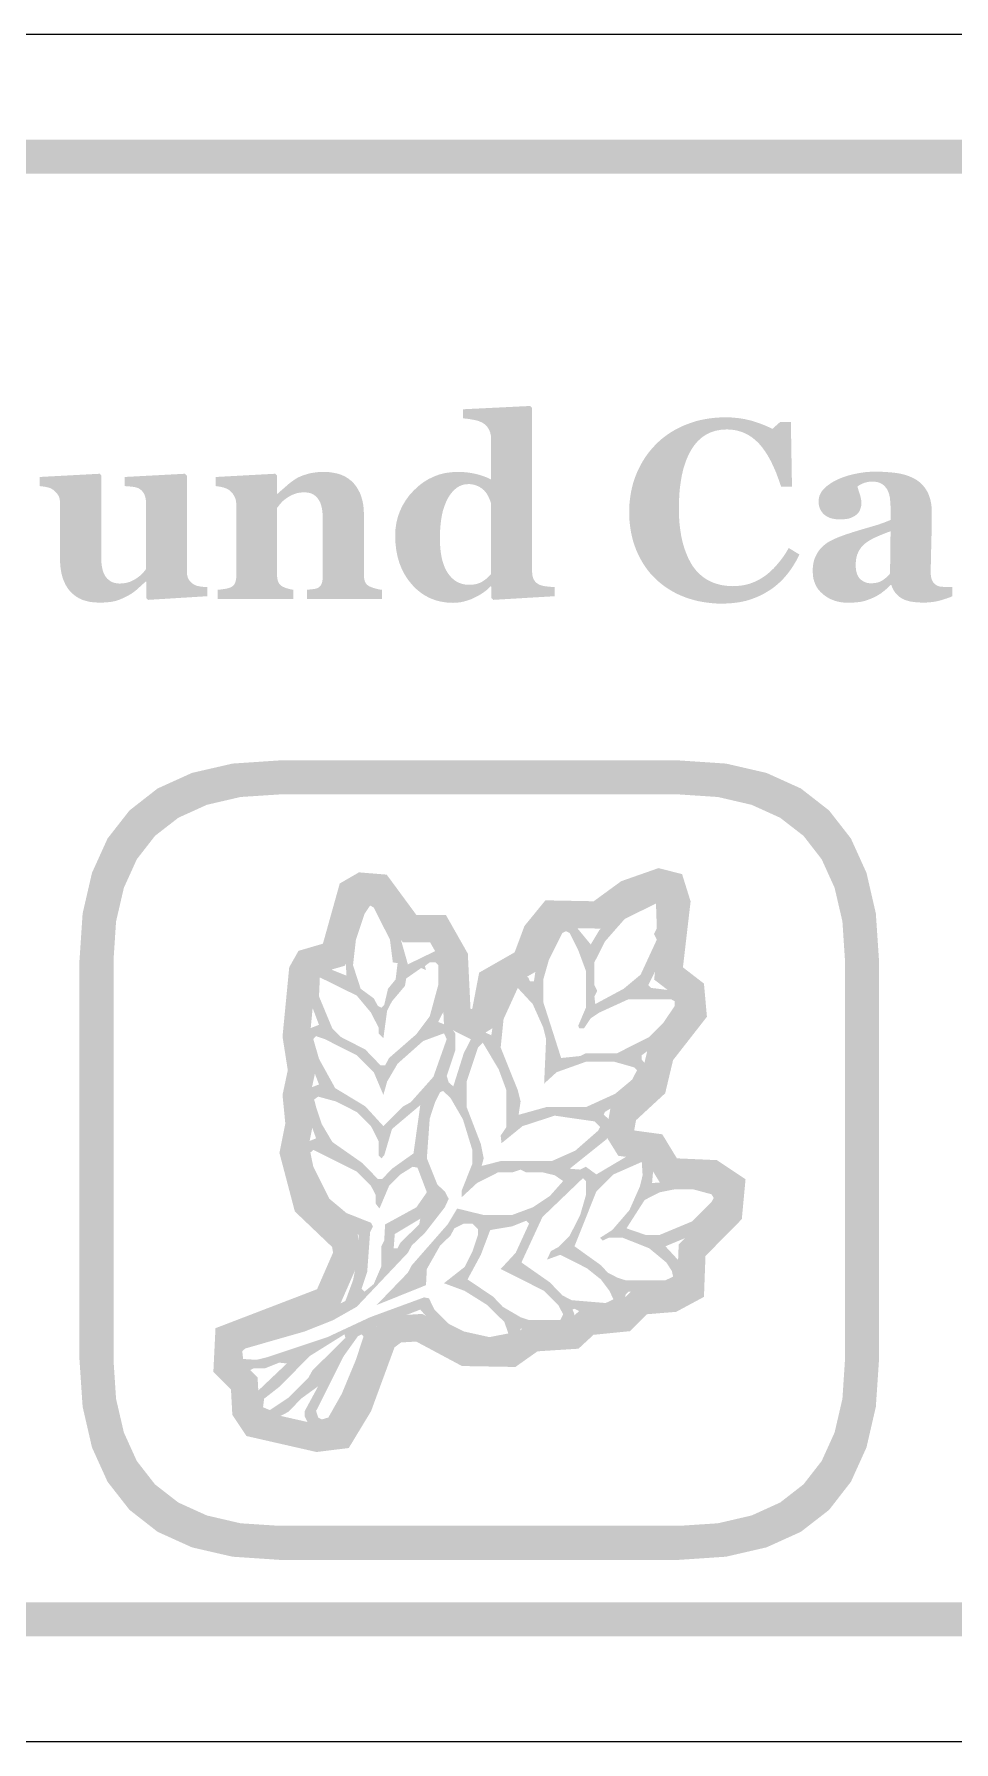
# Model space of a CAD drawing. Header units: millimetres. Extents: x 4 to 272, y 4 to 144.
# Drawn here: x 30.77 to 41.58, y 51.96 to 72.04 of the extents above; entities that cross this region are included whole.
import ezdxf

# ---------------------------------------------------------------- set-up
doc = ezdxf.new("R2010")
doc.units = ezdxf.units.MM
doc.layers.add('CUT', color=1, linetype='Continuous')
doc.layers.add('RASTER', color=7, linetype='Continuous')

msp = doc.modelspace()

# ---------------------------------------------------------------- hatches: boundary and pattern name
at = {"layer": 'RASTER'}
h = msp.add_hatch(color=7, dxfattribs=at)
h.paths.add_polyline_path([(5.2, 68.6), (5.234, 69.116), (5.337, 69.563), (5.509, 69.941), (5.75, 70.25), (6.059, 70.491), (6.438, 70.663), (6.884, 70.766), (7.4, 70.8), (64.6, 70.8), (65.116, 70.766), (65.563, 70.663), (65.941, 70.491), (66.25, 70.25), (66.491, 69.941), (66.663, 69.563), (66.766, 69.116), (66.8, 68.6), (66.8, 55.4), (66.766, 54.884), (66.663, 54.438), (66.491, 54.059), (66.25, 53.75), (65.941, 53.509), (65.563, 53.338), (65.116, 53.234), (64.6, 53.2), (7.4, 53.2), (6.884, 53.234), (6.438, 53.338), (6.059, 53.509), (5.75, 53.75), (5.509, 54.059), (5.337, 54.438), (5.234, 54.884), (5.2, 55.4)])
h.paths.add_polyline_path([(5.6, 68.6), (5.6, 55.4), (5.628, 54.978), (5.712, 54.613), (5.853, 54.303), (6.05, 54.05), (6.303, 53.853), (6.612, 53.712), (6.978, 53.628), (7.4, 53.6), (64.6, 53.6), (65.022, 53.628), (65.387, 53.712), (65.697, 53.853), (65.95, 54.05), (66.147, 54.303), (66.288, 54.613), (66.372, 54.978), (66.4, 55.4), (66.4, 68.6), (66.372, 69.022), (66.288, 69.387), (66.147, 69.697), (65.95, 69.95), (65.697, 70.147), (65.387, 70.288), (65.022, 70.372), (64.6, 70.4), (7.4, 70.4), (6.978, 70.372), (6.612, 70.288), (6.303, 70.147), (6.05, 69.95), (5.853, 69.697), (5.712, 69.387), (5.628, 69.022), (5.6, 68.6)], flags=0)
h = msp.add_hatch(color=7, dxfattribs=at)
h.paths.add_polyline_path([(36.887, 65.431), (36.165, 65.388), (36.143, 65.409), (36.143, 65.544), (36.133, 65.546), (36.114, 65.527), (36.094, 65.509), (36.072, 65.491), (36.048, 65.474), (36.023, 65.457), (35.996, 65.441), (35.968, 65.426), (35.938, 65.411), (35.908, 65.397), (35.877, 65.386), (35.846, 65.376), (35.816, 65.368), (35.785, 65.361), (35.754, 65.357), (35.723, 65.354), (35.692, 65.353), (35.619, 65.357), (35.55, 65.367), (35.484, 65.384), (35.422, 65.408), (35.362, 65.439), (35.306, 65.477), (35.253, 65.521), (35.204, 65.573), (35.159, 65.63), (35.12, 65.691), (35.087, 65.756), (35.06, 65.825), (35.039, 65.898), (35.024, 65.975), (35.015, 66.056), (35.012, 66.141), (35.015, 66.217), (35.025, 66.29), (35.042, 66.361), (35.066, 66.428), (35.096, 66.493), (35.133, 66.555), (35.176, 66.615), (35.227, 66.671), (35.282, 66.723), (35.339, 66.768), (35.4, 66.806), (35.464, 66.837), (35.53, 66.862), (35.599, 66.879), (35.671, 66.889), (35.746, 66.893), (35.776, 66.892), (35.805, 66.891), (35.834, 66.889), (35.862, 66.886), (35.89, 66.882), (35.918, 66.877), (35.945, 66.872), (35.971, 66.866), (35.997, 66.859), (36.022, 66.851), (36.045, 66.844), (36.066, 66.836), (36.087, 66.828), (36.106, 66.82), (36.123, 66.811), (36.14, 66.802), (36.14, 67.281), (36.14, 67.294), (36.139, 67.308), (36.137, 67.321), (36.134, 67.333), (36.131, 67.346), (36.128, 67.358), (36.123, 67.371), (36.118, 67.383), (36.112, 67.394), (36.106, 67.405), (36.099, 67.415), (36.092, 67.425), (36.085, 67.434), (36.077, 67.442), (36.068, 67.45), (36.059, 67.457), (36.048, 67.464), (36.035, 67.472), (36.022, 67.478), (36.008, 67.484), (35.994, 67.49), (35.978, 67.495), (35.962, 67.499), (35.946, 67.503), (35.929, 67.506), (35.912, 67.509), (35.895, 67.512), (35.878, 67.515), (35.86, 67.517), (35.843, 67.519), (35.826, 67.521), (35.809, 67.523), (35.809, 67.629), (36.6, 67.668), (36.622, 67.644), (36.622, 65.724), (36.622, 65.71), (36.623, 65.697), (36.624, 65.684), (36.626, 65.672), (36.629, 65.661), (36.632, 65.65), (36.636, 65.64), (36.64, 65.63), (36.645, 65.621), (36.651, 65.612), (36.657, 65.604), (36.664, 65.596), (36.672, 65.589), (36.68, 65.582), (36.69, 65.576), (36.699, 65.57), (36.708, 65.566), (36.717, 65.562), (36.727, 65.559), (36.737, 65.556), (36.749, 65.553), (36.762, 65.551), (36.775, 65.548), (36.79, 65.546), (36.804, 65.545), (36.818, 65.543), (36.831, 65.542), (36.844, 65.541), (36.855, 65.54), (36.867, 65.539), (36.877, 65.538), (36.887, 65.538)])
h.paths.add_polyline_path([(36.14, 65.692), (36.14, 66.519), (36.137, 66.528), (36.134, 66.536), (36.131, 66.545), (36.128, 66.555), (36.124, 66.564), (36.12, 66.574), (36.116, 66.584), (36.111, 66.594), (36.107, 66.604), (36.101, 66.614), (36.096, 66.624), (36.09, 66.634), (36.083, 66.643), (36.076, 66.653), (36.069, 66.662), (36.061, 66.671), (36.053, 66.679), (36.045, 66.686), (36.036, 66.694), (36.027, 66.7), (36.016, 66.707), (36.006, 66.714), (35.994, 66.72), (35.982, 66.726), (35.97, 66.731), (35.957, 66.736), (35.944, 66.74), (35.93, 66.743), (35.916, 66.746), (35.902, 66.748), (35.887, 66.749), (35.872, 66.749), (35.836, 66.747), (35.802, 66.739), (35.769, 66.726), (35.739, 66.708), (35.709, 66.684), (35.682, 66.656), (35.656, 66.622), (35.632, 66.584), (35.61, 66.54), (35.591, 66.492), (35.574, 66.44), (35.561, 66.384), (35.551, 66.323), (35.544, 66.259), (35.539, 66.19), (35.538, 66.116), (35.538, 66.087), (35.539, 66.058), (35.54, 66.031), (35.542, 66.004), (35.544, 65.977), (35.547, 65.952), (35.551, 65.927), (35.555, 65.903), (35.559, 65.88), (35.565, 65.857), (35.571, 65.835), (35.578, 65.813), (35.586, 65.792), (35.594, 65.771), (35.604, 65.751), (35.614, 65.731), (35.625, 65.712), (35.637, 65.694), (35.649, 65.678), (35.663, 65.662), (35.677, 65.647), (35.691, 65.634), (35.707, 65.621), (35.723, 65.609), (35.74, 65.599), (35.758, 65.59), (35.777, 65.583), (35.797, 65.577), (35.817, 65.572), (35.838, 65.568), (35.861, 65.566), (35.884, 65.566), (35.905, 65.566), (35.926, 65.568), (35.946, 65.57), (35.965, 65.574), (35.983, 65.579), (36, 65.585), (36.016, 65.592), (36.031, 65.6), (36.046, 65.609), (36.06, 65.619), (36.074, 65.629), (36.088, 65.64), (36.101, 65.652), (36.114, 65.664), (36.127, 65.678), (36.14, 65.692)], flags=0)
for points in [[(38.85, 65.344), (38.793, 65.345), (38.737, 65.349), (38.683, 65.355), (38.629, 65.363), (38.576, 65.373), (38.524, 65.386), (38.472, 65.401), (38.422, 65.418), (38.373, 65.438), (38.326, 65.459), (38.28, 65.483), (38.236, 65.509), (38.193, 65.537), (38.152, 65.567), (38.113, 65.599), (38.075, 65.633), (38.04, 65.668), (38.006, 65.706), (37.975, 65.745), (37.945, 65.787), (37.918, 65.83), (37.892, 65.876), (37.868, 65.924), (37.846, 65.973), (37.827, 66.025), (37.81, 66.077), (37.796, 66.131), (37.784, 66.186), (37.775, 66.243), (37.768, 66.3), (37.764, 66.359), (37.763, 66.42), (37.764, 66.479), (37.768, 66.538), (37.775, 66.596), (37.784, 66.652), (37.796, 66.708), (37.81, 66.762), (37.827, 66.815), (37.847, 66.867), (37.869, 66.918), (37.894, 66.967), (37.92, 67.014), (37.948, 67.059), (37.979, 67.103), (38.012, 67.145), (38.047, 67.185), (38.084, 67.224), (38.122, 67.26), (38.162, 67.294), (38.204, 67.325), (38.248, 67.355), (38.294, 67.383), (38.342, 67.408), (38.391, 67.432), (38.443, 67.453), (38.495, 67.472), (38.549, 67.489), (38.604, 67.503), (38.659, 67.514), (38.716, 67.523), (38.773, 67.529), (38.832, 67.533), (38.891, 67.534), (38.934, 67.534), (38.975, 67.532), (39.016, 67.528), (39.056, 67.524), (39.095, 67.518), (39.133, 67.511), (39.17, 67.502), (39.206, 67.493), (39.241, 67.482), (39.274, 67.471), (39.306, 67.46), (39.337, 67.448), (39.366, 67.436), (39.394, 67.424), (39.421, 67.411), (39.446, 67.398), (39.537, 67.479), (39.664, 67.479), (39.677, 66.72), (39.549, 66.72), (39.52, 66.804), (39.491, 66.882), (39.46, 66.954), (39.428, 67.021), (39.394, 67.082), (39.359, 67.137), (39.323, 67.186), (39.285, 67.23), (39.245, 67.268), (39.204, 67.301), (39.16, 67.329), (39.114, 67.352), (39.066, 67.369), (39.016, 67.382), (38.964, 67.39), (38.91, 67.392), (38.843, 67.388), (38.78, 67.377), (38.722, 67.358), (38.667, 67.332), (38.617, 67.297), (38.571, 67.256), (38.529, 67.207), (38.491, 67.15), (38.457, 67.086), (38.428, 67.016), (38.403, 66.94), (38.383, 66.858), (38.368, 66.77), (38.356, 66.676), (38.35, 66.576), (38.347, 66.469), (38.348, 66.409), (38.35, 66.35), (38.354, 66.294), (38.36, 66.24), (38.367, 66.188), (38.375, 66.139), (38.385, 66.092), (38.396, 66.047), (38.409, 66.004), (38.423, 65.963), (38.438, 65.925), (38.453, 65.889), (38.47, 65.855), (38.487, 65.822), (38.505, 65.793), (38.525, 65.765), (38.546, 65.738), (38.569, 65.713), (38.593, 65.69), (38.617, 65.668), (38.643, 65.649), (38.669, 65.631), (38.697, 65.615), (38.725, 65.601), (38.755, 65.589), (38.785, 65.579), (38.816, 65.57), (38.847, 65.562), (38.88, 65.557), (38.913, 65.553), (38.947, 65.55), (38.982, 65.549), (39.032, 65.551), (39.081, 65.556), (39.129, 65.565), (39.176, 65.577), (39.221, 65.593), (39.264, 65.612), (39.306, 65.635), (39.347, 65.661), (39.387, 65.69), (39.426, 65.724), (39.463, 65.76), (39.5, 65.801), (39.537, 65.845), (39.572, 65.892), (39.606, 65.943), (39.639, 65.998), (39.765, 65.921), (39.749, 65.89), (39.733, 65.859), (39.716, 65.829), (39.698, 65.799), (39.68, 65.771), (39.661, 65.743), (39.642, 65.717), (39.622, 65.691), (39.601, 65.666), (39.58, 65.642), (39.558, 65.618), (39.535, 65.596), (39.511, 65.575), (39.487, 65.554), (39.462, 65.534), (39.436, 65.516), (39.406, 65.496), (39.376, 65.478), (39.346, 65.46), (39.314, 65.444), (39.282, 65.429), (39.249, 65.415), (39.215, 65.402), (39.18, 65.39), (39.144, 65.379), (39.107, 65.37), (39.068, 65.362), (39.028, 65.356), (38.986, 65.351), (38.942, 65.347), (38.897, 65.345), (38.85, 65.344)], [(32.804, 65.431), (32.106, 65.388), (32.084, 65.409), (32.084, 65.601), (32.075, 65.601), (32.063, 65.589), (32.05, 65.578), (32.038, 65.567), (32.026, 65.556), (32.014, 65.545), (32.001, 65.534), (31.989, 65.523), (31.978, 65.512), (31.965, 65.501), (31.953, 65.491), (31.939, 65.481), (31.925, 65.471), (31.911, 65.461), (31.896, 65.452), (31.88, 65.443), (31.864, 65.434), (31.845, 65.424), (31.827, 65.415), (31.809, 65.407), (31.791, 65.399), (31.774, 65.392), (31.756, 65.386), (31.739, 65.38), (31.723, 65.375), (31.705, 65.371), (31.686, 65.367), (31.664, 65.363), (31.641, 65.361), (31.616, 65.359), (31.588, 65.357), (31.559, 65.356), (31.529, 65.356), (31.475, 65.358), (31.424, 65.364), (31.377, 65.375), (31.333, 65.389), (31.292, 65.408), (31.255, 65.431), (31.221, 65.458), (31.189, 65.489), (31.162, 65.524), (31.138, 65.563), (31.118, 65.605), (31.101, 65.65), (31.088, 65.699), (31.079, 65.751), (31.073, 65.807), (31.072, 65.866), (31.072, 66.525), (31.071, 66.539), (31.07, 66.552), (31.068, 66.565), (31.066, 66.577), (31.063, 66.588), (31.059, 66.599), (31.055, 66.609), (31.05, 66.618), (31.044, 66.627), (31.038, 66.635), (31.031, 66.644), (31.024, 66.652), (31.016, 66.66), (31.008, 66.667), (31, 66.675), (30.991, 66.682), (30.983, 66.687), (30.975, 66.692), (30.967, 66.696), (30.957, 66.701), (30.947, 66.704), (30.937, 66.708), (30.926, 66.711), (30.915, 66.713), (30.903, 66.716), (30.892, 66.718), (30.881, 66.719), (30.87, 66.721), (30.86, 66.723), (30.849, 66.724), (30.839, 66.725), (30.83, 66.726), (30.83, 66.833), (31.54, 66.871), (31.556, 66.849), (31.556, 65.875), (31.557, 65.838), (31.56, 65.804), (31.565, 65.773), (31.571, 65.744), (31.579, 65.717), (31.589, 65.693), (31.601, 65.671), (31.614, 65.652), (31.629, 65.635), (31.646, 65.621), (31.664, 65.608), (31.683, 65.598), (31.703, 65.59), (31.725, 65.585), (31.749, 65.581), (31.773, 65.58), (31.799, 65.581), (31.824, 65.584), (31.848, 65.588), (31.872, 65.594), (31.895, 65.601), (31.917, 65.611), (31.939, 65.622), (31.96, 65.634), (31.98, 65.648), (31.999, 65.662), (32.016, 65.676), (32.032, 65.69), (32.046, 65.705), (32.059, 65.72), (32.071, 65.735), (32.081, 65.75), (32.081, 66.54), (32.081, 66.552), (32.08, 66.564), (32.078, 66.576), (32.076, 66.587), (32.073, 66.598), (32.07, 66.609), (32.066, 66.619), (32.062, 66.629), (32.057, 66.639), (32.051, 66.648), (32.045, 66.657), (32.038, 66.665), (32.031, 66.673), (32.023, 66.68), (32.015, 66.687), (32.006, 66.693), (31.999, 66.698), (31.992, 66.702), (31.983, 66.705), (31.974, 66.708), (31.964, 66.711), (31.954, 66.713), (31.943, 66.715), (31.931, 66.717), (31.918, 66.718), (31.906, 66.72), (31.894, 66.721), (31.881, 66.722), (31.868, 66.723), (31.856, 66.724), (31.843, 66.725), (31.83, 66.726), (31.83, 66.833), (32.541, 66.871), (32.563, 66.849), (32.563, 65.718), (32.563, 65.705), (32.564, 65.693), (32.566, 65.682), (32.568, 65.67), (32.571, 65.66), (32.574, 65.65), (32.578, 65.64), (32.583, 65.631), (32.589, 65.622), (32.595, 65.613), (32.601, 65.605), (32.609, 65.598), (32.616, 65.59), (32.625, 65.583), (32.634, 65.576), (32.643, 65.57), (32.651, 65.566), (32.658, 65.562), (32.667, 65.558), (32.675, 65.555), (32.685, 65.552), (32.695, 65.55), (32.705, 65.548), (32.716, 65.546), (32.727, 65.544), (32.738, 65.543), (32.749, 65.542), (32.76, 65.54), (32.771, 65.54), (32.782, 65.539), (32.793, 65.538), (32.804, 65.538)], [(34.857, 65.4), (33.975, 65.4), (33.975, 65.507), (33.982, 65.508), (33.99, 65.508), (33.997, 65.509), (34.006, 65.51), (34.014, 65.511), (34.023, 65.512), (34.033, 65.513), (34.042, 65.514), (34.052, 65.515), (34.061, 65.517), (34.069, 65.518), (34.077, 65.52), (34.084, 65.522), (34.091, 65.524), (34.097, 65.526), (34.102, 65.529), (34.11, 65.533), (34.117, 65.538), (34.123, 65.543), (34.129, 65.549), (34.134, 65.555), (34.139, 65.561), (34.143, 65.568), (34.146, 65.576), (34.149, 65.584), (34.152, 65.593), (34.154, 65.603), (34.156, 65.614), (34.158, 65.626), (34.159, 65.638), (34.159, 65.652), (34.159, 65.667), (34.159, 66.352), (34.159, 66.388), (34.156, 66.422), (34.152, 66.454), (34.146, 66.483), (34.138, 66.51), (34.129, 66.535), (34.117, 66.557), (34.104, 66.577), (34.09, 66.595), (34.074, 66.61), (34.056, 66.623), (34.037, 66.634), (34.016, 66.642), (33.993, 66.648), (33.969, 66.651), (33.943, 66.652), (33.928, 66.652), (33.914, 66.651), (33.9, 66.65), (33.886, 66.648), (33.873, 66.646), (33.859, 66.643), (33.846, 66.639), (33.833, 66.635), (33.821, 66.63), (33.808, 66.625), (33.796, 66.619), (33.784, 66.613), (33.771, 66.607), (33.759, 66.599), (33.747, 66.592), (33.735, 66.584), (33.724, 66.576), (33.714, 66.569), (33.705, 66.561), (33.696, 66.554), (33.688, 66.546), (33.68, 66.539), (33.673, 66.531), (33.667, 66.524), (33.66, 66.516), (33.654, 66.509), (33.648, 66.501), (33.643, 66.495), (33.638, 66.488), (33.633, 66.482), (33.628, 66.475), (33.623, 66.469), (33.623, 65.683), (33.624, 65.67), (33.624, 65.658), (33.625, 65.647), (33.627, 65.636), (33.629, 65.625), (33.632, 65.615), (33.635, 65.606), (33.638, 65.597), (33.642, 65.589), (33.646, 65.581), (33.652, 65.574), (33.657, 65.567), (33.664, 65.561), (33.671, 65.555), (33.678, 65.55), (33.686, 65.545), (33.692, 65.542), (33.699, 65.539), (33.706, 65.536), (33.713, 65.533), (33.72, 65.53), (33.728, 65.527), (33.736, 65.524), (33.745, 65.522), (33.754, 65.519), (33.762, 65.517), (33.771, 65.515), (33.78, 65.513), (33.788, 65.511), (33.797, 65.509), (33.805, 65.508), (33.814, 65.507), (33.814, 65.4), (32.923, 65.4), (32.923, 65.507), (32.932, 65.508), (32.941, 65.509), (32.951, 65.509), (32.96, 65.51), (32.969, 65.511), (32.978, 65.513), (32.988, 65.514), (32.997, 65.515), (33.006, 65.516), (33.015, 65.518), (33.024, 65.519), (33.032, 65.521), (33.039, 65.523), (33.047, 65.525), (33.054, 65.527), (33.061, 65.529), (33.072, 65.533), (33.082, 65.538), (33.092, 65.543), (33.1, 65.549), (33.108, 65.556), (33.115, 65.563), (33.12, 65.571), (33.125, 65.579), (33.129, 65.587), (33.133, 65.597), (33.136, 65.607), (33.138, 65.618), (33.14, 65.629), (33.142, 65.641), (33.143, 65.653), (33.143, 65.667), (33.143, 66.519), (33.142, 66.53), (33.141, 66.542), (33.14, 66.553), (33.137, 66.564), (33.134, 66.575), (33.13, 66.586), (33.125, 66.597), (33.119, 66.608), (33.113, 66.619), (33.107, 66.629), (33.1, 66.639), (33.092, 66.648), (33.084, 66.657), (33.076, 66.665), (33.067, 66.673), (33.058, 66.68), (33.051, 66.685), (33.044, 66.689), (33.036, 66.693), (33.028, 66.696), (33.019, 66.7), (33.01, 66.703), (33.001, 66.707), (32.991, 66.71), (32.981, 66.712), (32.971, 66.715), (32.96, 66.717), (32.949, 66.719), (32.938, 66.721), (32.926, 66.723), (32.915, 66.724), (32.903, 66.726), (32.903, 66.833), (33.601, 66.871), (33.623, 66.849), (33.623, 66.636), (33.629, 66.636), (33.64, 66.646), (33.651, 66.656), (33.662, 66.666), (33.675, 66.677), (33.687, 66.688), (33.701, 66.699), (33.714, 66.712), (33.729, 66.724), (33.743, 66.737), (33.758, 66.749), (33.771, 66.76), (33.785, 66.771), (33.799, 66.781), (33.812, 66.79), (33.825, 66.799), (33.837, 66.808), (33.851, 66.816), (33.866, 66.825), (33.883, 66.833), (33.9, 66.84), (33.918, 66.848), (33.937, 66.855), (33.958, 66.861), (33.979, 66.868), (34.001, 66.874), (34.024, 66.879), (34.047, 66.883), (34.07, 66.886), (34.094, 66.889), (34.118, 66.891), (34.142, 66.892), (34.167, 66.893), (34.225, 66.891), (34.279, 66.884), (34.329, 66.874), (34.376, 66.859), (34.419, 66.84), (34.458, 66.816), (34.493, 66.789), (34.525, 66.757), (34.553, 66.722), (34.577, 66.684), (34.598, 66.643), (34.614, 66.6), (34.627, 66.553), (34.637, 66.504), (34.642, 66.452), (34.644, 66.398), (34.644, 65.68), (34.645, 65.667), (34.645, 65.654), (34.647, 65.642), (34.648, 65.631), (34.651, 65.621), (34.653, 65.611), (34.657, 65.602), (34.66, 65.593), (34.665, 65.586), (34.67, 65.578), (34.676, 65.571), (34.683, 65.564), (34.691, 65.558), (34.7, 65.552), (34.71, 65.547), (34.72, 65.542), (34.726, 65.54), (34.733, 65.537), (34.74, 65.534), (34.747, 65.532), (34.754, 65.529), (34.762, 65.527), (34.77, 65.524), (34.778, 65.522), (34.787, 65.519), (34.796, 65.517), (34.805, 65.515), (34.815, 65.513), (34.825, 65.511), (34.835, 65.509), (34.846, 65.508), (34.857, 65.507)]]:
    msp.add_hatch(color=7, dxfattribs=at).paths.add_polyline_path(points)
h = msp.add_hatch(color=7, dxfattribs=at)
h.paths.add_polyline_path([(41.564, 65.431), (41.548, 65.424), (41.531, 65.417), (41.513, 65.411), (41.494, 65.404), (41.474, 65.398), (41.454, 65.391), (41.433, 65.385), (41.412, 65.379), (41.39, 65.374), (41.367, 65.369), (41.345, 65.365), (41.321, 65.362), (41.298, 65.359), (41.274, 65.358), (41.25, 65.356), (41.226, 65.356), (41.182, 65.357), (41.142, 65.359), (41.104, 65.364), (41.069, 65.369), (41.038, 65.377), (41.009, 65.386), (40.983, 65.397), (40.961, 65.41), (40.94, 65.424), (40.922, 65.439), (40.905, 65.456), (40.889, 65.475), (40.876, 65.494), (40.864, 65.516), (40.854, 65.538), (40.845, 65.563), (40.836, 65.563), (40.824, 65.55), (40.812, 65.539), (40.799, 65.527), (40.787, 65.516), (40.775, 65.506), (40.764, 65.496), (40.752, 65.487), (40.74, 65.478), (40.729, 65.469), (40.717, 65.461), (40.705, 65.453), (40.692, 65.445), (40.68, 65.438), (40.667, 65.431), (40.654, 65.424), (40.641, 65.418), (40.624, 65.41), (40.607, 65.403), (40.59, 65.396), (40.574, 65.39), (40.557, 65.384), (40.541, 65.379), (40.525, 65.374), (40.509, 65.37), (40.492, 65.366), (40.474, 65.363), (40.454, 65.361), (40.432, 65.358), (40.409, 65.357), (40.385, 65.356), (40.359, 65.355), (40.331, 65.355), (40.289, 65.356), (40.249, 65.361), (40.21, 65.369), (40.173, 65.38), (40.138, 65.394), (40.104, 65.411), (40.072, 65.431), (40.041, 65.455), (40.013, 65.481), (39.988, 65.509), (39.968, 65.539), (39.951, 65.572), (39.938, 65.606), (39.928, 65.642), (39.923, 65.68), (39.921, 65.721), (39.921, 65.744), (39.922, 65.767), (39.924, 65.788), (39.927, 65.809), (39.931, 65.829), (39.935, 65.848), (39.941, 65.866), (39.947, 65.883), (39.954, 65.899), (39.962, 65.915), (39.97, 65.93), (39.979, 65.945), (39.989, 65.96), (39.999, 65.974), (40.01, 65.988), (40.022, 66.001), (40.033, 66.012), (40.045, 66.023), (40.057, 66.033), (40.069, 66.043), (40.082, 66.053), (40.095, 66.062), (40.109, 66.07), (40.124, 66.078), (40.138, 66.086), (40.153, 66.093), (40.168, 66.101), (40.184, 66.108), (40.2, 66.115), (40.217, 66.122), (40.233, 66.129), (40.25, 66.135), (40.284, 66.147), (40.319, 66.16), (40.357, 66.172), (40.395, 66.185), (40.436, 66.197), (40.478, 66.21), (40.521, 66.223), (40.567, 66.236), (40.611, 66.249), (40.653, 66.261), (40.691, 66.273), (40.726, 66.285), (40.758, 66.296), (40.787, 66.308), (40.813, 66.318), (40.836, 66.329), (40.836, 66.469), (40.836, 66.479), (40.836, 66.489), (40.835, 66.5), (40.835, 66.512), (40.834, 66.524), (40.833, 66.537), (40.832, 66.551), (40.83, 66.566), (40.829, 66.581), (40.827, 66.595), (40.824, 66.608), (40.821, 66.621), (40.818, 66.634), (40.814, 66.645), (40.81, 66.657), (40.805, 66.667), (40.8, 66.679), (40.794, 66.69), (40.787, 66.7), (40.779, 66.71), (40.771, 66.72), (40.761, 66.729), (40.752, 66.738), (40.741, 66.746), (40.73, 66.754), (40.717, 66.76), (40.704, 66.766), (40.69, 66.77), (40.675, 66.774), (40.659, 66.776), (40.643, 66.778), (40.625, 66.778), (40.609, 66.778), (40.594, 66.777), (40.58, 66.776), (40.566, 66.774), (40.553, 66.771), (40.541, 66.768), (40.529, 66.764), (40.518, 66.76), (40.507, 66.756), (40.497, 66.751), (40.488, 66.746), (40.479, 66.742), (40.47, 66.737), (40.462, 66.732), (40.455, 66.728), (40.448, 66.723), (40.449, 66.715), (40.451, 66.706), (40.454, 66.696), (40.456, 66.686), (40.46, 66.674), (40.464, 66.662), (40.468, 66.648), (40.473, 66.633), (40.478, 66.618), (40.482, 66.604), (40.485, 66.589), (40.488, 66.574), (40.491, 66.56), (40.492, 66.546), (40.493, 66.532), (40.493, 66.518), (40.493, 66.511), (40.493, 66.504), (40.492, 66.497), (40.49, 66.49), (40.488, 66.482), (40.486, 66.473), (40.483, 66.465), (40.48, 66.455), (40.477, 66.446), (40.473, 66.438), (40.469, 66.43), (40.464, 66.422), (40.459, 66.415), (40.454, 66.408), (40.448, 66.402), (40.442, 66.396), (40.434, 66.389), (40.425, 66.382), (40.416, 66.376), (40.406, 66.37), (40.397, 66.365), (40.387, 66.36), (40.377, 66.355), (40.367, 66.351), (40.356, 66.347), (40.343, 66.344), (40.329, 66.341), (40.314, 66.339), (40.297, 66.337), (40.279, 66.336), (40.259, 66.335), (40.239, 66.335), (40.209, 66.335), (40.181, 66.338), (40.155, 66.343), (40.13, 66.349), (40.108, 66.358), (40.088, 66.368), (40.069, 66.38), (40.052, 66.394), (40.038, 66.409), (40.025, 66.426), (40.014, 66.443), (40.005, 66.462), (39.998, 66.482), (39.993, 66.503), (39.99, 66.525), (39.99, 66.548), (39.991, 66.569), (39.994, 66.588), (39.999, 66.608), (40.006, 66.626), (40.015, 66.644), (40.026, 66.662), (40.039, 66.679), (40.055, 66.696), (40.071, 66.712), (40.089, 66.727), (40.108, 66.741), (40.127, 66.755), (40.147, 66.768), (40.169, 66.781), (40.191, 66.792), (40.214, 66.803), (40.237, 66.814), (40.262, 66.824), (40.287, 66.833), (40.313, 66.842), (40.34, 66.851), (40.368, 66.858), (40.396, 66.865), (40.426, 66.871), (40.456, 66.877), (40.485, 66.882), (40.514, 66.886), (40.542, 66.89), (40.569, 66.892), (40.596, 66.894), (40.623, 66.895), (40.649, 66.896), (40.684, 66.895), (40.718, 66.895), (40.752, 66.893), (40.785, 66.891), (40.817, 66.889), (40.849, 66.886), (40.879, 66.883), (40.909, 66.879), (40.939, 66.874), (40.967, 66.868), (40.995, 66.861), (41.022, 66.853), (41.049, 66.844), (41.074, 66.833), (41.099, 66.822), (41.123, 66.809), (41.145, 66.796), (41.166, 66.781), (41.186, 66.764), (41.205, 66.746), (41.222, 66.727), (41.239, 66.706), (41.254, 66.684), (41.268, 66.66), (41.28, 66.635), (41.291, 66.608), (41.3, 66.579), (41.308, 66.548), (41.314, 66.516), (41.318, 66.481), (41.32, 66.445), (41.321, 66.406), (41.321, 66.364), (41.321, 66.32), (41.32, 66.274), (41.319, 66.225), (41.318, 66.175), (41.317, 66.123), (41.316, 66.07), (41.314, 66.014), (41.313, 65.959), (41.312, 65.91), (41.31, 65.865), (41.31, 65.826), (41.309, 65.791), (41.308, 65.761), (41.308, 65.735), (41.308, 65.715), (41.308, 65.699), (41.309, 65.684), (41.311, 65.669), (41.313, 65.656), (41.316, 65.643), (41.319, 65.632), (41.323, 65.621), (41.328, 65.611), (41.333, 65.602), (41.339, 65.593), (41.345, 65.585), (41.353, 65.578), (41.361, 65.571), (41.369, 65.565), (41.379, 65.559), (41.388, 65.554), (41.395, 65.551), (41.403, 65.549), (41.411, 65.546), (41.42, 65.544), (41.431, 65.543), (41.442, 65.542), (41.454, 65.541), (41.467, 65.54), (41.48, 65.539), (41.493, 65.539), (41.506, 65.539), (41.518, 65.538), (41.53, 65.538), (41.542, 65.538), (41.553, 65.538), (41.564, 65.538)])
h.paths.add_polyline_path([(40.836, 66.194), (40.816, 66.187), (40.795, 66.18), (40.775, 66.172), (40.755, 66.164), (40.734, 66.156), (40.714, 66.148), (40.694, 66.139), (40.674, 66.13), (40.654, 66.121), (40.635, 66.112), (40.617, 66.103), (40.6, 66.093), (40.584, 66.084), (40.569, 66.074), (40.555, 66.065), (40.542, 66.055), (40.529, 66.044), (40.516, 66.033), (40.504, 66.021), (40.493, 66.008), (40.483, 65.995), (40.474, 65.98), (40.465, 65.966), (40.457, 65.95), (40.45, 65.934), (40.443, 65.917), (40.438, 65.899), (40.434, 65.881), (40.43, 65.862), (40.428, 65.842), (40.427, 65.821), (40.426, 65.8), (40.427, 65.772), (40.429, 65.747), (40.433, 65.723), (40.439, 65.701), (40.446, 65.682), (40.455, 65.664), (40.466, 65.648), (40.478, 65.634), (40.491, 65.622), (40.506, 65.612), (40.52, 65.603), (40.536, 65.596), (40.552, 65.59), (40.57, 65.586), (40.588, 65.584), (40.606, 65.583), (40.626, 65.584), (40.645, 65.585), (40.663, 65.588), (40.68, 65.591), (40.696, 65.596), (40.711, 65.602), (40.725, 65.608), (40.739, 65.616), (40.752, 65.625), (40.764, 65.634), (40.776, 65.643), (40.788, 65.653), (40.799, 65.663), (40.81, 65.674), (40.82, 65.686), (40.83, 65.697)], flags=0)
h = msp.add_hatch(color=7, dxfattribs=at)
h.paths.add_polyline_path([(31.3, 61.15), (31.337, 61.701), (31.447, 62.178), (31.63, 62.582), (31.888, 62.912), (32.218, 63.17), (32.622, 63.353), (33.099, 63.463), (33.65, 63.5), (38.35, 63.5), (38.901, 63.463), (39.378, 63.353), (39.782, 63.17), (40.113, 62.912), (40.37, 62.582), (40.553, 62.178), (40.663, 61.701), (40.7, 61.15), (40.7, 56.45), (40.663, 55.899), (40.553, 55.422), (40.37, 55.018), (40.113, 54.687), (39.782, 54.43), (39.378, 54.247), (38.901, 54.137), (38.35, 54.1), (33.65, 54.1), (33.099, 54.137), (32.622, 54.247), (32.218, 54.43), (31.888, 54.688), (31.63, 55.018), (31.447, 55.422), (31.337, 55.899), (31.3, 56.45)])
h.paths.add_polyline_path([(31.7, 61.15), (31.7, 56.45), (31.73, 55.993), (31.822, 55.597), (31.974, 55.262), (32.187, 54.988), (32.462, 54.774), (32.797, 54.622), (33.193, 54.53), (33.65, 54.5), (38.35, 54.5), (38.807, 54.53), (39.203, 54.622), (39.538, 54.774), (39.813, 54.988), (40.026, 55.262), (40.178, 55.597), (40.27, 55.993), (40.3, 56.45), (40.3, 61.15), (40.27, 61.607), (40.178, 62.003), (40.026, 62.338), (39.813, 62.613), (39.538, 62.826), (39.203, 62.978), (38.807, 63.07), (38.35, 63.1), (33.65, 63.1), (33.193, 63.07), (32.797, 62.978), (32.462, 62.826), (32.188, 62.613), (31.974, 62.338), (31.822, 62.003), (31.73, 61.607), (31.7, 61.15)], flags=0)
h = msp.add_hatch(color=7, dxfattribs=at)
h.paths.add_polyline_path([(38.108, 62.234), (38.385, 62.163), (38.485, 61.842), (38.395, 61.067), (38.642, 60.876), (38.677, 60.486), (38.279, 59.976), (38.186, 59.586), (37.843, 59.269), (37.823, 59.155), (37.827, 59.148), (38.152, 59.104), (38.324, 58.821), (38.794, 58.8), (39.131, 58.575), (39.087, 58.106), (38.66, 57.673), (38.642, 57.192), (38.315, 57.016), (37.97, 56.988), (37.771, 56.789), (37.343, 56.746), (37.167, 56.583), (36.685, 56.552), (36.425, 56.368), (35.797, 56.379), (35.259, 56.667), (35.081, 56.656), (35.004, 56.599), (34.728, 55.848), (34.466, 55.415), (34.087, 55.368), (33.263, 55.556), (33.097, 55.805), (33.081, 56.105), (32.874, 56.312), (32.899, 56.824), (34.093, 57.282), (34.281, 57.712), (34.27, 57.779), (33.832, 58.197), (33.651, 58.884), (33.72, 59.231), (33.687, 59.566), (33.749, 59.858), (33.687, 60.253), (33.766, 61.068), (33.875, 61.261), (34.162, 61.345), (34.36, 62.053), (34.586, 62.184), (34.912, 62.157), (35.261, 61.683), (35.608, 61.683), (35.866, 61.228), (35.897, 60.582), (35.91, 60.575), (35.918, 60.58), (35.999, 61.005), (36.416, 61.243), (36.532, 61.554), (36.778, 61.855), (37.346, 61.844), (37.669, 62.08)])
h.paths.add_polyline_path([(38.122, 61.9), (37.82, 61.794), (37.448, 61.522), (36.928, 61.532), (36.814, 61.392), (36.676, 61.022), (36.285, 60.8), (36.206, 60.383), (35.927, 60.208), (35.586, 60.381), (35.55, 61.137), (35.421, 61.363), (35.1, 61.363), (34.741, 61.85), (34.66, 61.857), (34.633, 61.841), (34.423, 61.087), (34.089, 60.99), (34.078, 60.97), (34.01, 60.263), (34.075, 59.849), (34.01, 59.548), (34.044, 59.215), (33.979, 58.894), (34.119, 58.366), (34.569, 57.936), (34.612, 57.669), (34.332, 57.031), (33.209, 56.6), (33.201, 56.438), (33.394, 56.245), (33.412, 55.91), (33.459, 55.839), (34.104, 55.693), (34.273, 55.713), (34.438, 55.987), (34.736, 56.799), (34.967, 56.969), (35.329, 56.992), (35.88, 56.698), (36.326, 56.69), (36.574, 56.866), (37.033, 56.895), (37.204, 57.053), (37.625, 57.096), (37.827, 57.298), (38.222, 57.33), (38.329, 57.387), (38.345, 57.809), (38.779, 58.25), (38.795, 58.415), (38.691, 58.484), (38.14, 58.509), (37.958, 58.807), (37.635, 58.851), (37.486, 59.09), (37.546, 59.431), (37.897, 59.755), (37.984, 60.119), (38.347, 60.583), (38.336, 60.708), (38.056, 60.924), (38.159, 61.812), (38.132, 61.898), (38.122, 61.9)], flags=0)
h = msp.add_hatch(color=7, dxfattribs=at)
h.paths.add_polyline_path([(34.66, 61.95), (34.793, 61.904), (34.927, 61.737), (35.05, 61.493), (35.161, 61.102), (35.484, 61.259), (35.561, 61.236), (35.618, 61.159), (35.618, 60.992), (35.651, 60.892), (35.585, 60.558), (35.518, 60.425), (35.661, 60.368), (35.718, 60.291), (35.718, 60.091), (35.618, 59.79), (35.641, 59.714), (35.695, 59.667), (35.818, 60.057), (35.908, 60.234), (36.019, 60.325), (36.142, 60.268), (36.185, 60.558), (36.252, 60.759), (36.376, 60.969), (36.486, 60.992), (36.576, 60.949), (36.596, 60.902), (36.643, 60.902), (36.686, 61.193), (36.91, 61.603), (37.02, 61.66), (37.063, 61.637), (37.311, 61.336), (37.411, 61.503), (37.678, 61.77), (37.888, 61.894), (38.122, 61.96), (38.165, 61.937), (38.222, 61.86), (38.222, 61.493), (38.122, 61.126), (37.988, 60.859), (38.022, 60.825), (38.289, 60.792), (38.399, 60.735), (38.422, 60.592), (38.332, 60.415), (38.245, 60.335), (38.199, 60.248), (37.911, 60.034), (37.911, 59.981), (37.988, 59.891), (37.931, 59.714), (37.765, 59.547), (37.477, 59.366), (37.464, 59.333), (37.554, 59.256), (37.554, 59.156), (37.497, 59.046), (37.063, 58.699), (37.187, 58.689), (37.254, 58.722), (37.377, 58.632), (37.755, 58.856), (37.955, 58.889), (38.055, 58.789), (38.032, 58.532), (38.689, 58.555), (38.866, 58.465), (38.89, 58.321), (38.833, 58.211), (38.566, 57.944), (38.189, 57.787), (38.365, 57.597), (38.422, 57.487), (38.399, 57.343), (38.322, 57.287), (38.189, 57.253), (37.755, 57.253), (37.721, 57.22), (37.698, 57.076), (37.621, 57.019), (37.187, 57.019), (37.12, 57.053), (37.097, 57.043), (37.12, 56.986), (37.097, 56.843), (36.953, 56.786), (36.486, 56.819), (36.443, 56.662), (36.352, 56.619), (35.918, 56.619), (35.785, 56.652), (35.541, 56.776), (35.307, 57.043), (34.793, 56.843), (34.616, 56.285), (34.393, 55.774), (34.326, 55.674), (34.216, 55.617), (34.116, 55.617), (34.005, 55.674), (33.949, 55.784), (33.949, 55.851), (34.106, 56.141), (33.905, 55.995), (33.758, 55.841), (33.581, 55.751), (33.481, 55.751), (33.391, 55.794), (33.348, 55.884), (33.371, 56.061), (33.738, 56.409), (33.648, 56.419), (33.481, 56.352), (33.348, 56.352), (33.281, 56.318), (33.137, 56.409), (33.114, 56.619), (33.137, 56.662), (33.248, 56.719), (33.949, 56.919), (34.426, 57.143), (34.516, 57.387), (34.583, 57.721), (34.583, 57.921), (34.339, 58.044), (34.139, 58.245), (33.982, 58.522), (33.915, 58.755), (33.939, 58.999), (34.082, 59.056), (33.949, 59.423), (33.949, 59.59), (33.972, 59.634), (34.116, 59.69), (33.949, 60.124), (33.949, 60.291), (33.972, 60.335), (34.116, 60.391), (34.015, 60.658), (33.992, 60.902), (34.015, 60.992), (34.082, 61.059), (34.216, 61.059), (34.439, 60.969), (34.416, 61.393), (34.483, 61.66), (34.606, 61.904)])
h.paths.add_polyline_path([(38.078, 61.817), (37.711, 61.637), (37.477, 61.37), (37.354, 61.126), (37.354, 60.859), (37.387, 60.792), (37.354, 60.725), (37.364, 60.635), (37.698, 60.815), (37.898, 60.982), (38.088, 61.393), (38.055, 61.46), (38.088, 61.526)], flags=0)
h.paths.add_polyline_path([(34.717, 61.794), (34.65, 61.693), (34.55, 61.393), (34.516, 61.092), (34.606, 60.815), (34.76, 60.702), (34.807, 60.615), (34.85, 60.592), (34.883, 60.625), (34.927, 60.815), (35.017, 60.925), (35.04, 61.116), (34.984, 61.126), (34.95, 61.393), (34.76, 61.77)], flags=0)
h.paths.add_polyline_path([(37.02, 61.493), (36.977, 61.47), (36.82, 61.159), (36.753, 60.925), (36.753, 60.658), (36.963, 60.001), (37.187, 60.024), (37.254, 60.057), (37.621, 60.057), (37.998, 60.248), (38.165, 60.415), (38.299, 60.615), (38.299, 60.668), (38.255, 60.692), (37.755, 60.692), (37.411, 60.535), (37.311, 60.468), (37.23, 60.348), (37.177, 60.348), (37.164, 60.381), (37.254, 60.592), (37.254, 61.026), (37.164, 61.269), (37.063, 61.47)], flags=0)
h.paths.add_polyline_path([(35.418, 61.126), (35.361, 61.082), (35.374, 61.036), (35.317, 61.059), (35.141, 60.936), (35.127, 60.849), (34.974, 60.668), (34.917, 60.558), (34.873, 60.234), (34.817, 60.291), (34.817, 60.358), (34.727, 60.535), (34.56, 60.735), (34.126, 60.949), (34.116, 60.725), (34.273, 60.348), (34.373, 60.248), (34.66, 60.101), (34.84, 59.914), (34.893, 59.914), (34.94, 60.001), (35.261, 60.281), (35.418, 60.491), (35.518, 60.859), (35.518, 61.092), (35.484, 61.126)], flags=0)
h.paths.add_polyline_path([(36.453, 60.825), (36.286, 60.458), (36.252, 60.124), (36.453, 59.623), (36.486, 59.49), (36.463, 59.333), (36.786, 59.423), (37.254, 59.423), (37.598, 59.58), (37.798, 59.747), (37.855, 59.857), (37.821, 59.891), (37.588, 59.957), (37.254, 59.957), (36.91, 59.834), (36.763, 59.7), (36.786, 60.224), (36.753, 60.358), (36.629, 60.635)], flags=0)
h.paths.add_polyline_path([(35.585, 60.291), (35.341, 60.201), (35.04, 59.934), (34.917, 59.724), (34.873, 59.567), (34.76, 59.834), (34.56, 60.034), (34.182, 60.224), (34.082, 60.258), (34.049, 60.224), (34.116, 59.991), (34.306, 59.647), (34.66, 59.433), (34.873, 59.2), (35.107, 59.433), (35.194, 59.48), (35.461, 59.78), (35.618, 60.224)], flags=0)
h.paths.add_polyline_path([(36.042, 60.181), (35.985, 60.124), (35.852, 59.724), (35.852, 59.423), (36.019, 58.989), (36.052, 58.822), (36.029, 58.732), (36.252, 58.789), (36.853, 58.789), (37.13, 58.912), (37.397, 59.146), (37.421, 59.189), (37.354, 59.256), (36.887, 59.323), (36.509, 59.2), (36.262, 58.999), (36.252, 59.089), (36.319, 59.189), (36.319, 59.623), (36.229, 59.867)], flags=0)
h.paths.add_polyline_path([(35.575, 59.613), (35.541, 59.6), (35.484, 59.49), (35.418, 59.29), (35.384, 58.822), (35.508, 58.512), (35.595, 58.432), (35.641, 58.345), (35.595, 58.245), (35.361, 57.944), (35.207, 57.797), (35.161, 57.711), (34.56, 57.076), (34.283, 56.919), (33.949, 56.786), (33.248, 56.585), (33.214, 56.552), (33.224, 56.462), (33.381, 56.452), (33.515, 56.485), (34.216, 56.719), (34.717, 56.953), (35.351, 57.186), (35.408, 57.176), (35.474, 57.043), (35.641, 56.876), (35.818, 56.786), (36.119, 56.719), (36.342, 56.762), (36.296, 56.896), (36.095, 57.096), (35.828, 57.263), (35.585, 57.353), (35.828, 57.544), (35.918, 57.721), (35.985, 57.921), (35.985, 57.988), (35.918, 58.054), (35.818, 58.054), (35.708, 57.998), (35.661, 57.911), (35.541, 57.797), (35.384, 57.52), (35.374, 57.33), (34.793, 57.096), (35.161, 57.477), (35.207, 57.564), (35.628, 58.044), (35.741, 58.231), (36.052, 58.155), (36.386, 58.155), (36.629, 58.245), (36.83, 58.378), (36.987, 58.555), (36.887, 58.622), (36.753, 58.655), (36.553, 58.655), (36.486, 58.689), (36.386, 58.655), (36.219, 58.655), (35.975, 58.532), (35.795, 58.365), (35.795, 58.445), (35.918, 58.755), (35.918, 58.922), (35.808, 59.28), (35.661, 59.533)], flags=0)
h.paths.add_polyline_path([(34.106, 59.547), (34.059, 59.513), (34.082, 59.423), (34.149, 59.223), (34.273, 59.013), (34.626, 58.766), (34.807, 58.579), (34.86, 58.579), (34.974, 58.699), (35.227, 58.879), (35.307, 59.447), (34.974, 59.166), (34.883, 58.856), (34.85, 58.822), (34.817, 58.856), (34.817, 59.023), (34.727, 59.2), (34.56, 59.366), (34.316, 59.49)], flags=0)
h.paths.add_polyline_path([(34.049, 58.922), (34.015, 58.889), (34.049, 58.722), (34.239, 58.345), (34.439, 58.178), (34.727, 58.064), (34.75, 58.021), (34.717, 57.954), (34.683, 57.487), (34.616, 57.287), (34.65, 57.253), (34.76, 57.343), (34.85, 57.554), (34.85, 57.787), (34.883, 57.854), (34.893, 58.044), (35.261, 58.245), (35.384, 58.422), (35.274, 58.712), (35.217, 58.722), (35.074, 58.632), (34.94, 58.498), (34.827, 58.231), (34.783, 58.288), (34.783, 58.388), (34.727, 58.498), (34.56, 58.665)], flags=0)
h.paths.add_polyline_path([(37.911, 58.779), (37.578, 58.632), (37.377, 58.432), (37.12, 57.787), (37.431, 57.564), (37.511, 57.477), (37.621, 57.42), (37.721, 57.387), (38.189, 57.387), (38.279, 57.43), (38.265, 57.497), (38.199, 57.597), (37.998, 57.764), (37.688, 57.887), (37.521, 57.887), (37.454, 57.854), (37.421, 57.887), (37.564, 57.978), (37.765, 58.211), (37.888, 58.488), (37.921, 58.622)], flags=0)
h.paths.add_polyline_path([(37.22, 58.589), (36.743, 58.131), (36.496, 57.597), (36.83, 57.363), (36.977, 57.21), (37.087, 57.153), (37.487, 57.12), (37.578, 57.163), (37.531, 57.263), (37.431, 57.397), (37.264, 57.53), (36.953, 57.687), (36.796, 57.63), (36.843, 57.731), (36.93, 57.777), (37.063, 57.911), (37.187, 58.155), (37.254, 58.388), (37.254, 58.555)], flags=0)
h.paths.add_polyline_path([(38.289, 58.455), (38.122, 58.422), (37.945, 58.332), (37.731, 57.998), (37.955, 57.921), (38.122, 57.921), (38.499, 58.078), (38.733, 58.311), (38.756, 58.355), (38.733, 58.398), (38.522, 58.455)], flags=0)
h.paths.add_polyline_path([(35.307, 58.111), (35.007, 57.931), (34.994, 57.764), (35.04, 57.764), (35.074, 57.831), (35.294, 58.044)], flags=0)
h.paths.add_polyline_path([(36.553, 58.088), (36.386, 58.021), (36.129, 57.978), (36.019, 57.687), (35.862, 57.397), (36.162, 57.196), (36.276, 57.076), (36.486, 56.953), (36.586, 56.919), (36.953, 56.919), (36.987, 56.986), (36.93, 57.096), (36.763, 57.263), (36.252, 57.52), (36.429, 57.711), (36.586, 58.054)], flags=0)
h.paths.add_polyline_path([(34.416, 56.752), (34.005, 56.495), (33.658, 56.141), (33.471, 55.995), (33.458, 55.894), (33.538, 55.861), (33.758, 56.008), (33.992, 56.242), (34.039, 56.328), (34.426, 56.709)], flags=0)
h.paths.add_polyline_path([(34.616, 56.752), (34.573, 56.729), (34.406, 56.495), (34.082, 55.851), (34.106, 55.774), (34.149, 55.751), (34.226, 55.774), (34.383, 56.051), (34.55, 56.452), (34.64, 56.729)], flags=0)

# ---------------------------------------------------------------- linework, layer by layer
at = {"layer": 'CUT'}
for points in [[(6.999, 72.04), (65.001, 72.04)], [(65.001, 51.96), (6.999, 51.96)]]:
    msp.add_lwpolyline(points, dxfattribs=at)

doc.saveas('drawing.dxf')
